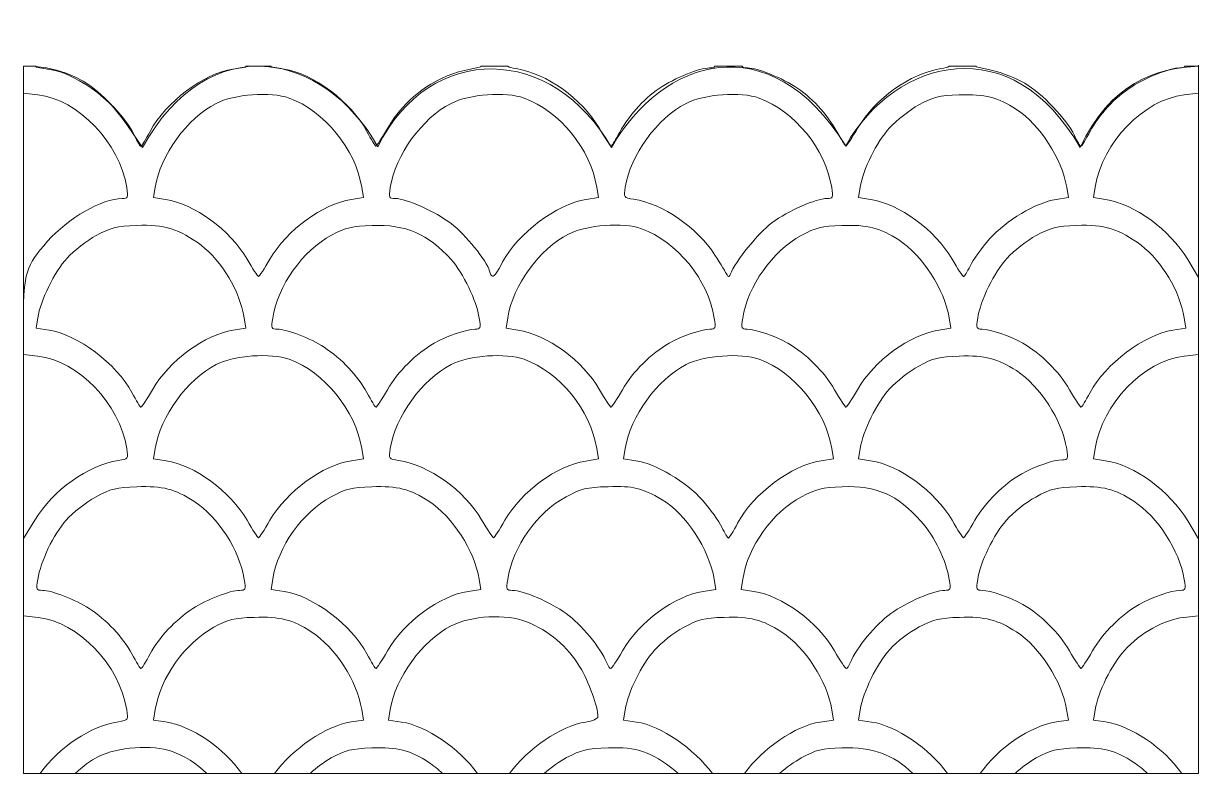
# Model space of a CAD drawing. Header units: centimetres. Extents: x -18.3 to 18.3, y -25.5 to 25.5.
# Drawn here: x -10.95 to -2.84, y 16.32 to 21.5 of the extents above; entities that cross this region are included whole.
import ezdxf

# ---------------------------------------------------------------- set-up
doc = ezdxf.new("R2010")
doc.units = ezdxf.units.CM
doc.header["$MEASUREMENT"] = 0
doc.layers.add('layer 1', color=7, linetype='Continuous')

msp = doc.modelspace()

# ---------------------------------------------------------------- linework, layer by layer
at = {"layer": 'layer 1', "color": 1, "lineweight": 9}
msp.add_open_spline([(-2.84245, 16.31694), (-2.84245, 16.31694), (-2.84245, 21.2017), (-2.84245, 21.2017), (-2.84245, 21.2017), (-3.13363, 21.19053), (-3.45463, 21.08378), (-3.65934, 20.63976), (-3.65934, 20.63976), (-4.124, 21.46067), (-4.93201, 21.26702), (-5.27752, 20.65245), (-5.27752, 20.65245), (-5.80456, 21.49723), (-6.54538, 21.25216), (-6.8957, 20.63976), (-6.8957, 20.63976), (-7.29448, 21.3512), (-8.14695, 21.37561), (-8.50758, 20.64605), (-8.50758, 20.64605), (-8.87945, 21.30715), (-9.67629, 21.46762), (-10.13204, 20.63976), (-10.13204, 20.63976), (-10.31245, 20.91303), (-10.50055, 21.20767), (-10.95382, 21.2017), (-10.95382, 21.2017), (-10.95382, 21.2017), (-10.95382, 16.31694), (-10.95382, 16.31694), (-10.95382, 16.31694), (-10.95382, 16.31694), (-2.84245, 16.31694), (-2.84245, 16.31694)], degree=3, knots=[0, 0, 0, 0, 0.1, 0.1, 0.1, 0.1, 0.2, 0.2, 0.2, 0.2, 0.3, 0.3, 0.3, 0.3, 0.4, 0.4, 0.4, 0.4, 0.5, 0.5, 0.5, 0.5, 0.6, 0.6, 0.6, 0.6, 0.7, 0.7, 0.7, 0.7, 0.8, 0.8, 0.8, 0.8, 1, 1, 1, 1], dxfattribs=at)
at = {"layer": 'layer 1', "color": 2, "lineweight": 9}
for points, knots in [([(-2.95637, 16.31694), (-3.08773, 16.49745), (-3.30363, 16.64554), (-3.48427, 16.67309), (-3.48427, 16.67309), (-3.48427, 16.67309), (-3.56638, 16.68556), (-3.56638, 16.68556), (-3.56638, 16.68556), (-3.56638, 16.68556), (-3.555, 16.75782), (-3.555, 16.75782), (-3.555, 16.75782), (-3.536, 16.87921), (-3.4438, 17.0659), (-3.35276, 17.16713), (-3.35276, 17.16713), (-3.24472, 17.28722), (-3.07906, 17.37987), (-2.94443, 17.39528), (-2.94443, 17.39528), (-2.94443, 17.39528), (-2.84222, 17.407), (-2.84222, 17.407), (-2.84222, 17.407), (-2.84222, 17.407), (-2.84222, 17.93815), (-2.84222, 17.93815), (-2.84222, 17.93815), (-2.84222, 17.93815), (-2.91698, 18.06245), (-2.91698, 18.06245), (-2.91698, 18.06245), (-3.04088, 18.26892), (-3.28431, 18.44694), (-3.48427, 18.47743), (-3.48427, 18.47743), (-3.48427, 18.47743), (-3.56638, 18.4899), (-3.56638, 18.4899), (-3.56638, 18.4899), (-3.56638, 18.4899), (-3.555, 18.56213), (-3.555, 18.56213), (-3.555, 18.56213), (-3.50692, 18.8696), (-3.21987, 19.16793), (-2.94151, 19.19992), (-2.94151, 19.19992), (-2.94151, 19.19992), (-2.84222, 19.21131), (-2.84222, 19.21131), (-2.84222, 19.21131), (-2.84222, 19.21131), (-2.84222, 19.74246), (-2.84222, 19.74246), (-2.84222, 19.74246), (-2.84222, 19.74246), (-2.91698, 19.86679), (-2.91698, 19.86679), (-2.91698, 19.86679), (-3.04088, 20.07325), (-3.28431, 20.25127), (-3.48427, 20.28174), (-3.48427, 20.28174), (-3.48427, 20.28174), (-3.56638, 20.29423), (-3.56638, 20.29423), (-3.56638, 20.29423), (-3.56638, 20.29423), (-3.555, 20.36647), (-3.555, 20.36647), (-3.555, 20.36647), (-3.50692, 20.67391), (-3.21987, 20.97227), (-2.94151, 21.00427), (-2.94151, 21.00427), (-2.94151, 21.00427), (-2.84222, 21.01565), (-2.84222, 21.01565), (-2.84222, 21.01565), (-2.84222, 21.17818), (-2.84256, 21.22928), (-2.84245, 21.2017), (-2.84245, 21.2017), (-2.84245, 21.2017), (-2.93696, 21.2017), (-2.93696, 21.2017), (-2.93696, 21.2017), (-2.94129, 21.19173), (-2.95214, 21.19042), (-2.97275, 21.19042), (-2.97275, 21.19042), (-3.03827, 21.19042), (-3.20318, 21.12566), (-3.30266, 21.06078), (-3.30266, 21.06078), (-3.42416, 20.9816), (-3.5269, 20.87126), (-3.59047, 20.7517), (-3.59047, 20.7517), (-3.62018, 20.69575), (-3.64873, 20.64972), (-3.65393, 20.64953), (-3.65393, 20.64953), (-3.65915, 20.64931), (-3.67942, 20.68261), (-3.69905, 20.72351), (-3.69905, 20.72351), (-3.75374, 20.83785), (-3.92101, 21.01412), (-4.04109, 21.084), (-4.04109, 21.084), (-4.10055, 21.11872), (-4.20048, 21.15876), (-4.26319, 21.17306), (-4.26319, 21.17306), (-4.26319, 21.17306), (-4.37709, 21.199), (-4.37709, 21.199), (-4.37709, 21.199), (-4.37709, 21.199), (-4.37675, 21.2017), (-4.37675, 21.2017), (-4.37675, 21.2017), (-4.37675, 21.2017), (-4.56433, 21.2017), (-4.56433, 21.2017), (-4.56433, 21.2017), (-4.57269, 21.19325), (-4.5896, 21.19031), (-4.62085, 21.18542), (-4.62085, 21.18542), (-4.83219, 21.15246), (-5.07367, 20.97985), (-5.19376, 20.77589), (-5.19376, 20.77589), (-5.23403, 20.70777), (-5.27091, 20.65147), (-5.27577, 20.65072), (-5.27577, 20.65072), (-5.28077, 20.65005), (-5.30226, 20.68324), (-5.32351, 20.72449), (-5.32351, 20.72449), (-5.38677, 20.8473), (-5.49948, 20.97552), (-5.60807, 21.04809), (-5.60807, 21.04809), (-5.71896, 21.12207), (-5.88612, 21.19042), (-5.95664, 21.19042), (-5.95664, 21.19042), (-5.97713, 21.19042), (-5.9881, 21.19173), (-5.99243, 21.2017), (-5.99243, 21.2017), (-5.99243, 21.2017), (-6.18154, 21.2017), (-6.18154, 21.2017), (-6.18154, 21.2017), (-6.18587, 21.19173), (-6.19673, 21.19042), (-6.21733, 21.19042), (-6.21733, 21.19042), (-6.28785, 21.19042), (-6.45512, 21.12207), (-6.5659, 21.04809), (-6.5659, 21.04809), (-6.6745, 20.97552), (-6.7872, 20.8473), (-6.85057, 20.72449), (-6.85057, 20.72449), (-6.87182, 20.68324), (-6.8932, 20.65005), (-6.89818, 20.65072), (-6.89818, 20.65072), (-6.90307, 20.65147), (-6.94006, 20.70777), (-6.98022, 20.77589), (-6.98022, 20.77589), (-7.10041, 20.97985), (-7.34189, 21.15246), (-7.5531, 21.18542), (-7.5531, 21.18542), (-7.58434, 21.19031), (-7.60139, 21.19325), (-7.60964, 21.2017), (-7.60964, 21.2017), (-7.60964, 21.2017), (-7.7973, 21.2017), (-7.7973, 21.2017), (-7.7973, 21.2017), (-7.7973, 21.2017), (-7.79689, 21.199), (-7.79689, 21.199), (-7.79689, 21.199), (-7.79689, 21.199), (-7.90969, 21.17318), (-7.90969, 21.17318), (-7.90969, 21.17318), (-8.12452, 21.12383), (-8.32597, 20.97194), (-8.44162, 20.77212), (-8.44162, 20.77212), (-8.48, 20.70571), (-8.5155, 20.65103), (-8.5205, 20.65061), (-8.5205, 20.65061), (-8.52546, 20.65028), (-8.55391, 20.69586), (-8.58362, 20.75203), (-8.58362, 20.75203), (-8.68982, 20.95263), (-8.95605, 21.15354), (-9.15459, 21.18273), (-9.15459, 21.18273), (-9.15459, 21.18273), (-9.24463, 21.19606), (-9.24463, 21.19606), (-9.24463, 21.19606), (-9.24463, 21.19606), (-9.24366, 21.2017), (-9.24366, 21.2017), (-9.24366, 21.2017), (-9.24366, 21.2017), (-9.41963, 21.2017), (-9.41963, 21.2017), (-9.41963, 21.2017), (-9.41963, 21.2017), (-9.41874, 21.19606), (-9.41874, 21.19606), (-9.41874, 21.19606), (-9.41874, 21.19606), (-9.50877, 21.18273), (-9.50877, 21.18273), (-9.50877, 21.18273), (-9.70721, 21.15354), (-9.97354, 20.95263), (-10.07974, 20.75203), (-10.07974, 20.75203), (-10.10946, 20.69586), (-10.13801, 20.64972), (-10.1432, 20.64953), (-10.1432, 20.64953), (-10.14843, 20.64931), (-10.1687, 20.68261), (-10.18833, 20.72351), (-10.18833, 20.72351), (-10.28651, 20.92864), (-10.56923, 21.14921), (-10.77405, 21.18045), (-10.77405, 21.18045), (-10.77405, 21.18045), (-10.86714, 21.19476), (-10.86714, 21.19476), (-10.86714, 21.19476), (-10.86714, 21.19476), (-10.86606, 21.2017), (-10.86606, 21.2017), (-10.86606, 21.2017), (-10.86606, 21.2017), (-10.95393, 21.2017), (-10.95393, 21.2017), (-10.95393, 21.2017), (-10.95393, 21.2017), (-10.95393, 21.01565), (-10.95393, 21.01565), (-10.95393, 21.01565), (-10.95393, 21.01565), (-10.85475, 21.00427), (-10.85475, 21.00427), (-10.85475, 21.00427), (-10.5752, 20.97216), (-10.28956, 20.67403), (-10.24074, 20.36356), (-10.24074, 20.36356), (-10.22976, 20.29346), (-10.23196, 20.28838), (-10.27328, 20.28838), (-10.27328, 20.28838), (-10.41051, 20.28838), (-10.64702, 20.15243), (-10.7873, 19.99307), (-10.7873, 19.99307), (-10.93863, 19.82111), (-10.95393, 19.77284), (-10.95393, 19.46996), (-10.95393, 19.46996), (-10.95393, 19.46996), (-10.95393, 19.21131), (-10.95393, 19.21131), (-10.95393, 19.21131), (-10.95393, 19.21131), (-10.85475, 19.19992), (-10.85475, 19.19992), (-10.85475, 19.19992), (-10.5764, 19.16805), (-10.28934, 18.8696), (-10.24118, 18.56205), (-10.24118, 18.56205), (-10.22999, 18.49065), (-10.23076, 18.48957), (-10.299, 18.47893), (-10.299, 18.47893), (-10.50924, 18.44619), (-10.74866, 18.27519), (-10.87647, 18.0667), (-10.87647, 18.0667), (-10.87647, 18.0667), (-10.95393, 17.9402), (-10.95393, 17.9402), (-10.95393, 17.9402), (-10.95393, 17.9402), (-10.95393, 17.407), (-10.95393, 17.407), (-10.95393, 17.407), (-10.95393, 17.407), (-10.85184, 17.39528), (-10.85184, 17.39528), (-10.85184, 17.39528), (-10.5752, 17.36359), (-10.29217, 17.06776), (-10.24171, 16.75771), (-10.24171, 16.75771), (-10.22999, 16.68623), (-10.23065, 16.68534), (-10.299, 16.6747), (-10.299, 16.6747), (-10.49047, 16.64476), (-10.70614, 16.50004), (-10.83957, 16.31694), (-10.83957, 16.31694), (-10.83957, 16.31694), (-10.59636, 16.31694), (-10.59636, 16.31694), (-10.59636, 16.31694), (-10.5459, 16.36509), (-10.49144, 16.40589), (-10.43578, 16.43441), (-10.43578, 16.43441), (-10.3105, 16.49854), (-10.05772, 16.51721), (-9.93166, 16.4714), (-9.93166, 16.4714), (-9.84412, 16.43975), (-9.7608, 16.3854), (-9.68745, 16.31694), (-9.68745, 16.31694), (-9.68745, 16.31694), (-9.44662, 16.31694), (-9.44662, 16.31694), (-9.44662, 16.31694), (-9.57267, 16.4944), (-9.79227, 16.64554), (-9.97365, 16.6732), (-9.97365, 16.6732), (-9.97365, 16.6732), (-10.05567, 16.68578), (-10.05567, 16.68578), (-10.05567, 16.68578), (-10.05567, 16.68578), (-10.04438, 16.75793), (-10.04438, 16.75793), (-10.04438, 16.75793), (-10.00998, 16.97739), (-9.83935, 17.21767), (-9.64016, 17.32671), (-9.64016, 17.32671), (-9.54024, 17.3814), (-9.50238, 17.39073), (-9.3605, 17.39551), (-9.3605, 17.39551), (-9.18267, 17.40156), (-9.09577, 17.37953), (-8.96721, 17.29569), (-8.96721, 17.29569), (-8.79852, 17.18557), (-8.65141, 16.95809), (-8.61919, 16.75793), (-8.61919, 16.75793), (-8.61919, 16.75793), (-8.60759, 16.68578), (-8.60759, 16.68578), (-8.60759, 16.68578), (-8.60759, 16.68578), (-8.69288, 16.67276), (-8.69288, 16.67276), (-8.69288, 16.67276), (-8.86743, 16.64607), (-9.0961, 16.48801), (-9.22096, 16.31694), (-9.22096, 16.31694), (-9.22096, 16.31694), (-8.97504, 16.31694), (-8.97504, 16.31694), (-8.97504, 16.31694), (-8.92936, 16.35968), (-8.88012, 16.39656), (-8.82891, 16.42455), (-8.82891, 16.42455), (-8.72909, 16.47921), (-8.69112, 16.48854), (-8.54935, 16.49343), (-8.54935, 16.49343), (-8.37141, 16.4994), (-8.28462, 16.47738), (-8.15606, 16.39351), (-8.15606, 16.39351), (-8.12385, 16.37248), (-8.09219, 16.34643), (-8.0617, 16.31694), (-8.0617, 16.31694), (-8.0617, 16.31694), (-7.81977, 16.31694), (-7.81977, 16.31694), (-7.81977, 16.31694), (-7.94452, 16.48835), (-8.17234, 16.64693), (-8.34344, 16.67223), (-8.34344, 16.67223), (-8.34344, 16.67223), (-8.43348, 16.68556), (-8.43348, 16.68556), (-8.43348, 16.68556), (-8.43348, 16.68556), (-8.4221, 16.75793), (-8.4221, 16.75793), (-8.4221, 16.75793), (-8.38747, 16.97881), (-8.2022, 17.23428), (-8.00224, 17.3366), (-8.00224, 17.3366), (-7.86273, 17.40809), (-7.62081, 17.42108), (-7.47892, 17.36479), (-7.47892, 17.36479), (-7.33159, 17.30652), (-7.19576, 17.19155), (-7.11472, 17.05638), (-7.11472, 17.05638), (-7.05126, 16.9507), (-6.98824, 16.77768), (-6.98824, 16.709), (-6.98824, 16.709), (-6.98824, 16.69597), (-7.02598, 16.67959), (-7.07209, 16.67254), (-7.07209, 16.67254), (-7.24524, 16.64618), (-7.47403, 16.48768), (-7.59868, 16.31694), (-7.59868, 16.31694), (-7.59868, 16.31694), (-7.35861, 16.31694), (-7.35861, 16.31694), (-7.35861, 16.31694), (-7.31099, 16.3586), (-7.251, 16.40187), (-7.20456, 16.42639), (-7.20456, 16.42639), (-7.10399, 16.47943), (-7.0632, 16.4891), (-6.9162, 16.49451), (-6.9162, 16.49451), (-6.72287, 16.50157), (-6.61798, 16.46588), (-6.4584, 16.33841), (-6.4584, 16.33841), (-6.45027, 16.3319), (-6.44201, 16.32474), (-6.43387, 16.31694), (-6.43387, 16.31694), (-6.43387, 16.31694), (-6.19714, 16.31694), (-6.19714, 16.31694), (-6.19714, 16.31694), (-6.32537, 16.48768), (-6.55266, 16.64737), (-6.72104, 16.67223), (-6.72104, 16.67223), (-6.72104, 16.67223), (-6.81108, 16.68545), (-6.81108, 16.68545), (-6.81108, 16.68545), (-6.81108, 16.68545), (-6.7998, 16.75782), (-6.7998, 16.75782), (-6.7998, 16.75782), (-6.78092, 16.87835), (-6.68697, 17.06993), (-6.59835, 17.16844), (-6.59835, 17.16844), (-6.55232, 17.21954), (-6.46196, 17.29035), (-6.39741, 17.32574), (-6.39741, 17.32574), (-6.29543, 17.38151), (-6.25825, 17.39073), (-6.11591, 17.39562), (-6.11591, 17.39562), (-5.937, 17.40167), (-5.85141, 17.37964), (-5.7196, 17.29382), (-5.7196, 17.29382), (-5.55513, 17.18655), (-5.40489, 16.95342), (-5.37428, 16.75782), (-5.37428, 16.75782), (-5.37428, 16.75782), (-5.3629, 16.68545), (-5.3629, 16.68545), (-5.3629, 16.68545), (-5.3629, 16.68545), (-5.45293, 16.67223), (-5.45293, 16.67223), (-5.45293, 16.67223), (-5.62643, 16.64662), (-5.85174, 16.48996), (-5.9766, 16.31694), (-5.9766, 16.31694), (-5.9766, 16.31694), (-5.73435, 16.31694), (-5.73435, 16.31694), (-5.73435, 16.31694), (-5.6878, 16.3574), (-5.6302, 16.39936), (-5.58477, 16.42422), (-5.58477, 16.42422), (-5.48081, 16.48118), (-5.44579, 16.48985), (-5.30335, 16.49387), (-5.30335, 16.49387), (-5.09297, 16.49985), (-4.95164, 16.44983), (-4.81353, 16.31694), (-4.81353, 16.31694), (-4.81353, 16.31694), (-4.57519, 16.31694), (-4.57519, 16.31694), (-4.57519, 16.31694), (-4.69994, 16.48835), (-4.92764, 16.64693), (-5.09875, 16.67223), (-5.09875, 16.67223), (-5.09875, 16.67223), (-5.18879, 16.68545), (-5.18879, 16.68545), (-5.18879, 16.68545), (-5.18879, 16.68545), (-5.17741, 16.75782), (-5.17741, 16.75782), (-5.17741, 16.75782), (-5.15841, 16.8791), (-5.06262, 17.07426), (-4.97311, 17.17374), (-4.97311, 17.17374), (-4.92604, 17.22614), (-4.83641, 17.29513), (-4.77123, 17.32899), (-4.77123, 17.32899), (-4.67228, 17.38053), (-4.62845, 17.39095), (-4.49165, 17.39562), (-4.49165, 17.39562), (-4.31569, 17.40167), (-4.22856, 17.37934), (-4.0997, 17.29535), (-4.0997, 17.29535), (-3.93695, 17.18926), (-3.78412, 16.95276), (-3.75243, 16.75802), (-3.75243, 16.75802), (-3.75243, 16.75802), (-3.74071, 16.68578), (-3.74071, 16.68578), (-3.74071, 16.68578), (-3.74071, 16.68578), (-3.82273, 16.6732), (-3.82273, 16.6732), (-3.82273, 16.6732), (-4.0041, 16.64565), (-4.2237, 16.4944), (-4.34976, 16.31694), (-4.34976, 16.31694), (-4.34976, 16.31694), (-4.10806, 16.31694), (-4.10806, 16.31694), (-4.10806, 16.31694), (-4.06248, 16.35968), (-4.01324, 16.39656), (-3.96203, 16.42455), (-3.96203, 16.42455), (-3.86211, 16.47921), (-3.82414, 16.48854), (-3.68234, 16.49343), (-3.68234, 16.49343), (-3.50454, 16.49951), (-3.41774, 16.47738), (-3.28919, 16.39351), (-3.28919, 16.39351), (-3.25686, 16.37248), (-3.22509, 16.34643), (-3.19471, 16.31694), (-3.19471, 16.31694), (-3.19471, 16.31694), (-2.95637, 16.31694), (-2.95637, 16.31694)], [0, 0, 0, 0, 0.0065359, 0.0065359, 0.0065359, 0.0065359, 0.0130719, 0.0130719, 0.0130719, 0.0130719, 0.0196078, 0.0196078, 0.0196078, 0.0196078, 0.0261438, 0.0261438, 0.0261438, 0.0261438, 0.0326797, 0.0326797, 0.0326797, 0.0326797, 0.0392157, 0.0392157, 0.0392157, 0.0392157, 0.0457516, 0.0457516, 0.0457516, 0.0457516, 0.0522876, 0.0522876, 0.0522876, 0.0522876, 0.0588235, 0.0588235, 0.0588235, 0.0588235, 0.0653595, 0.0653595, 0.0653595, 0.0653595, 0.0718954, 0.0718954, 0.0718954, 0.0718954, 0.0784314, 0.0784314, 0.0784314, 0.0784314, 0.0849673, 0.0849673, 0.0849673, 0.0849673, 0.0915033, 0.0915033, 0.0915033, 0.0915033, 0.0980392, 0.0980392, 0.0980392, 0.0980392, 0.1045752, 0.1045752, 0.1045752, 0.1045752, 0.1111111, 0.1111111, 0.1111111, 0.1111111, 0.1176471, 0.1176471, 0.1176471, 0.1176471, 0.124183, 0.124183, 0.124183, 0.124183, 0.130719, 0.130719, 0.130719, 0.130719, 0.1372549, 0.1372549, 0.1372549, 0.1372549, 0.1437908, 0.1437908, 0.1437908, 0.1437908, 0.1503268, 0.1503268, 0.1503268, 0.1503268, 0.1568627, 0.1568627, 0.1568627, 0.1568627, 0.1633987, 0.1633987, 0.1633987, 0.1633987, 0.1699346, 0.1699346, 0.1699346, 0.1699346, 0.1764706, 0.1764706, 0.1764706, 0.1764706, 0.1830065, 0.1830065, 0.1830065, 0.1830065, 0.1895425, 0.1895425, 0.1895425, 0.1895425, 0.1960784, 0.1960784, 0.1960784, 0.1960784, 0.2026144, 0.2026144, 0.2026144, 0.2026144, 0.2091503, 0.2091503, 0.2091503, 0.2091503, 0.2156863, 0.2156863, 0.2156863, 0.2156863, 0.2222222, 0.2222222, 0.2222222, 0.2222222, 0.2287582, 0.2287582, 0.2287582, 0.2287582, 0.2352941, 0.2352941, 0.2352941, 0.2352941, 0.2418301, 0.2418301, 0.2418301, 0.2418301, 0.248366, 0.248366, 0.248366, 0.248366, 0.254902, 0.254902, 0.254902, 0.254902, 0.2614379, 0.2614379, 0.2614379, 0.2614379, 0.2679739, 0.2679739, 0.2679739, 0.2679739, 0.2745098, 0.2745098, 0.2745098, 0.2745098, 0.2810458, 0.2810458, 0.2810458, 0.2810458, 0.2875817, 0.2875817, 0.2875817, 0.2875817, 0.2941176, 0.2941176, 0.2941176, 0.2941176, 0.3006536, 0.3006536, 0.3006536, 0.3006536, 0.3071895, 0.3071895, 0.3071895, 0.3071895, 0.3137255, 0.3137255, 0.3137255, 0.3137255, 0.3202614, 0.3202614, 0.3202614, 0.3202614, 0.3267974, 0.3267974, 0.3267974, 0.3267974, 0.3333333, 0.3333333, 0.3333333, 0.3333333, 0.3398693, 0.3398693, 0.3398693, 0.3398693, 0.3464052, 0.3464052, 0.3464052, 0.3464052, 0.3529412, 0.3529412, 0.3529412, 0.3529412, 0.3594771, 0.3594771, 0.3594771, 0.3594771, 0.3660131, 0.3660131, 0.3660131, 0.3660131, 0.372549, 0.372549, 0.372549, 0.372549, 0.379085, 0.379085, 0.379085, 0.379085, 0.3856209, 0.3856209, 0.3856209, 0.3856209, 0.3921569, 0.3921569, 0.3921569, 0.3921569, 0.3986928, 0.3986928, 0.3986928, 0.3986928, 0.4052288, 0.4052288, 0.4052288, 0.4052288, 0.4117647, 0.4117647, 0.4117647, 0.4117647, 0.4183007, 0.4183007, 0.4183007, 0.4183007, 0.4248366, 0.4248366, 0.4248366, 0.4248366, 0.4313725, 0.4313725, 0.4313725, 0.4313725, 0.4379085, 0.4379085, 0.4379085, 0.4379085, 0.4444444, 0.4444444, 0.4444444, 0.4444444, 0.4509804, 0.4509804, 0.4509804, 0.4509804, 0.4575163, 0.4575163, 0.4575163, 0.4575163, 0.4640523, 0.4640523, 0.4640523, 0.4640523, 0.4705882, 0.4705882, 0.4705882, 0.4705882, 0.4771242, 0.4771242, 0.4771242, 0.4771242, 0.4836601, 0.4836601, 0.4836601, 0.4836601, 0.4901961, 0.4901961, 0.4901961, 0.4901961, 0.496732, 0.496732, 0.496732, 0.496732, 0.503268, 0.503268, 0.503268, 0.503268, 0.5098039, 0.5098039, 0.5098039, 0.5098039, 0.5163399, 0.5163399, 0.5163399, 0.5163399, 0.5228758, 0.5228758, 0.5228758, 0.5228758, 0.5294118, 0.5294118, 0.5294118, 0.5294118, 0.5359477, 0.5359477, 0.5359477, 0.5359477, 0.5424837, 0.5424837, 0.5424837, 0.5424837, 0.5490196, 0.5490196, 0.5490196, 0.5490196, 0.5555556, 0.5555556, 0.5555556, 0.5555556, 0.5620915, 0.5620915, 0.5620915, 0.5620915, 0.5686275, 0.5686275, 0.5686275, 0.5686275, 0.5751634, 0.5751634, 0.5751634, 0.5751634, 0.5816993, 0.5816993, 0.5816993, 0.5816993, 0.5882353, 0.5882353, 0.5882353, 0.5882353, 0.5947712, 0.5947712, 0.5947712, 0.5947712, 0.6013072, 0.6013072, 0.6013072, 0.6013072, 0.6078431, 0.6078431, 0.6078431, 0.6078431, 0.6143791, 0.6143791, 0.6143791, 0.6143791, 0.620915, 0.620915, 0.620915, 0.620915, 0.627451, 0.627451, 0.627451, 0.627451, 0.6339869, 0.6339869, 0.6339869, 0.6339869, 0.6405229, 0.6405229, 0.6405229, 0.6405229, 0.6470588, 0.6470588, 0.6470588, 0.6470588, 0.6535948, 0.6535948, 0.6535948, 0.6535948, 0.6601307, 0.6601307, 0.6601307, 0.6601307, 0.6666667, 0.6666667, 0.6666667, 0.6666667, 0.6732026, 0.6732026, 0.6732026, 0.6732026, 0.6797386, 0.6797386, 0.6797386, 0.6797386, 0.6862745, 0.6862745, 0.6862745, 0.6862745, 0.6928105, 0.6928105, 0.6928105, 0.6928105, 0.6993464, 0.6993464, 0.6993464, 0.6993464, 0.7058824, 0.7058824, 0.7058824, 0.7058824, 0.7124183, 0.7124183, 0.7124183, 0.7124183, 0.7189542, 0.7189542, 0.7189542, 0.7189542, 0.7254902, 0.7254902, 0.7254902, 0.7254902, 0.7320261, 0.7320261, 0.7320261, 0.7320261, 0.7385621, 0.7385621, 0.7385621, 0.7385621, 0.745098, 0.745098, 0.745098, 0.745098, 0.751634, 0.751634, 0.751634, 0.751634, 0.7581699, 0.7581699, 0.7581699, 0.7581699, 0.7647059, 0.7647059, 0.7647059, 0.7647059, 0.7712418, 0.7712418, 0.7712418, 0.7712418, 0.7777778, 0.7777778, 0.7777778, 0.7777778, 0.7843137, 0.7843137, 0.7843137, 0.7843137, 0.7908497, 0.7908497, 0.7908497, 0.7908497, 0.7973856, 0.7973856, 0.7973856, 0.7973856, 0.8039216, 0.8039216, 0.8039216, 0.8039216, 0.8104575, 0.8104575, 0.8104575, 0.8104575, 0.8169935, 0.8169935, 0.8169935, 0.8169935, 0.8235294, 0.8235294, 0.8235294, 0.8235294, 0.8300654, 0.8300654, 0.8300654, 0.8300654, 0.8366013, 0.8366013, 0.8366013, 0.8366013, 0.8431373, 0.8431373, 0.8431373, 0.8431373, 0.8496732, 0.8496732, 0.8496732, 0.8496732, 0.8562092, 0.8562092, 0.8562092, 0.8562092, 0.8627451, 0.8627451, 0.8627451, 0.8627451, 0.869281, 0.869281, 0.869281, 0.869281, 0.875817, 0.875817, 0.875817, 0.875817, 0.8823529, 0.8823529, 0.8823529, 0.8823529, 0.8888889, 0.8888889, 0.8888889, 0.8888889, 0.8954248, 0.8954248, 0.8954248, 0.8954248, 0.9019608, 0.9019608, 0.9019608, 0.9019608, 0.9084967, 0.9084967, 0.9084967, 0.9084967, 0.9150327, 0.9150327, 0.9150327, 0.9150327, 0.9215686, 0.9215686, 0.9215686, 0.9215686, 0.9281046, 0.9281046, 0.9281046, 0.9281046, 0.9346405, 0.9346405, 0.9346405, 0.9346405, 0.9411765, 0.9411765, 0.9411765, 0.9411765, 0.9477124, 0.9477124, 0.9477124, 0.9477124, 0.9542484, 0.9542484, 0.9542484, 0.9542484, 0.9607843, 0.9607843, 0.9607843, 0.9607843, 0.9673203, 0.9673203, 0.9673203, 0.9673203, 0.9738562, 0.9738562, 0.9738562, 0.9738562, 0.9803922, 0.9803922, 0.9803922, 0.9803922, 0.9869281, 0.9869281, 0.9869281, 0.9869281, 1, 1, 1, 1]), ([(-9.33164, 19.7494), (-9.3365, 19.7494), (-9.37199, 19.80367), (-9.41049, 19.87004), (-9.41049, 19.87004), (-9.52657, 20.07075), (-9.77361, 20.25138), (-9.97354, 20.28185), (-9.97354, 20.28185), (-9.97354, 20.28185), (-10.05567, 20.29435), (-10.05567, 20.29435), (-10.05567, 20.29435), (-10.05567, 20.29435), (-10.04427, 20.36658), (-10.04427, 20.36658), (-10.04427, 20.36658), (-10.00978, 20.58735), (-9.82437, 20.84285), (-9.62453, 20.94514), (-9.62453, 20.94514), (-9.49925, 21.00938), (-9.24657, 21.02792), (-9.12051, 20.98224), (-9.12051, 20.98224), (-8.87695, 20.89393), (-8.66227, 20.6302), (-8.61931, 20.36658), (-8.61931, 20.36658), (-8.61931, 20.36658), (-8.60759, 20.29435), (-8.60759, 20.29435), (-8.60759, 20.29435), (-8.60759, 20.29435), (-8.6896, 20.28185), (-8.6896, 20.28185), (-8.6896, 20.28185), (-8.88964, 20.25138), (-9.13656, 20.07075), (-9.25277, 19.87004), (-9.25277, 19.87004), (-9.29118, 19.80367), (-9.32664, 19.7494), (-9.33164, 19.7494)], [0, 0, 0, 0, 0.0833333, 0.0833333, 0.0833333, 0.0833333, 0.1666667, 0.1666667, 0.1666667, 0.1666667, 0.25, 0.25, 0.25, 0.25, 0.3333333, 0.3333333, 0.3333333, 0.3333333, 0.4166667, 0.4166667, 0.4166667, 0.4166667, 0.5, 0.5, 0.5, 0.5, 0.5833333, 0.5833333, 0.5833333, 0.5833333, 0.6666667, 0.6666667, 0.6666667, 0.6666667, 0.75, 0.75, 0.75, 0.75, 0.8333333, 0.8333333, 0.8333333, 0.8333333, 1, 1, 1, 1]), ([(-7.71607, 19.75137), (-7.72409, 19.75234), (-7.72996, 19.76481), (-7.73623, 19.78695), (-7.73623, 19.78695), (-7.75683, 19.85941), (-7.90233, 20.03906), (-8.00257, 20.11577), (-8.00257, 20.11577), (-8.10854, 20.19703), (-8.31284, 20.28849), (-8.38813, 20.28849), (-8.38813, 20.28849), (-8.43162, 20.28849), (-8.43359, 20.29293), (-8.42251, 20.36367), (-8.42251, 20.36367), (-8.38738, 20.58746), (-8.20316, 20.8423), (-8.00224, 20.94514), (-8.00224, 20.94514), (-7.87695, 21.00938), (-7.62417, 21.02792), (-7.49811, 20.98224), (-7.49811, 20.98224), (-7.2538, 20.89373), (-7.03748, 20.62814), (-6.99657, 20.36658), (-6.99657, 20.36658), (-6.99657, 20.36658), (-6.98518, 20.29435), (-6.98518, 20.29435), (-6.98518, 20.29435), (-6.98518, 20.29435), (-7.07047, 20.28143), (-7.07047, 20.28143), (-7.07047, 20.28143), (-7.27052, 20.25094), (-7.5416, 20.04775), (-7.64619, 19.85019), (-7.64619, 19.85019), (-7.68341, 19.77978), (-7.70271, 19.74962), (-7.71607, 19.75137)], [0, 0, 0, 0, 0.0833333, 0.0833333, 0.0833333, 0.0833333, 0.1666667, 0.1666667, 0.1666667, 0.1666667, 0.25, 0.25, 0.25, 0.25, 0.3333333, 0.3333333, 0.3333333, 0.3333333, 0.4166667, 0.4166667, 0.4166667, 0.4166667, 0.5, 0.5, 0.5, 0.5, 0.5833333, 0.5833333, 0.5833333, 0.5833333, 0.6666667, 0.6666667, 0.6666667, 0.6666667, 0.75, 0.75, 0.75, 0.75, 0.8333333, 0.8333333, 0.8333333, 0.8333333, 1, 1, 1, 1]), ([(-6.08672, 19.74876), (-6.09008, 19.74821), (-6.09334, 19.75201), (-6.09703, 19.76037), (-6.09703, 19.76037), (-6.10244, 19.77328), (-6.13988, 19.83491), (-6.18023, 19.89749), (-6.18023, 19.89749), (-6.30326, 20.08864), (-6.54116, 20.25202), (-6.74196, 20.28338), (-6.74196, 20.28338), (-6.81019, 20.29401), (-6.81086, 20.29499), (-6.79969, 20.36647), (-6.79969, 20.36647), (-6.76506, 20.58724), (-6.57979, 20.84274), (-6.37994, 20.94514), (-6.37994, 20.94514), (-6.25466, 21.00927), (-6.00188, 21.02781), (-5.87582, 20.98213), (-5.87582, 20.98213), (-5.63106, 20.89351), (-5.41758, 20.6302), (-5.37417, 20.36356), (-5.37417, 20.36356), (-5.36267, 20.29368), (-5.36495, 20.28838), (-5.40542, 20.28838), (-5.40542, 20.28838), (-5.48387, 20.28838), (-5.67361, 20.20495), (-5.78675, 20.12055), (-5.78675, 20.12055), (-5.88243, 20.04915), (-6.03693, 19.85866), (-6.07587, 19.76406), (-6.07587, 19.76406), (-6.07989, 19.7544), (-6.08336, 19.74932), (-6.08672, 19.74876)], [0, 0, 0, 0, 0.0833333, 0.0833333, 0.0833333, 0.0833333, 0.1666667, 0.1666667, 0.1666667, 0.1666667, 0.25, 0.25, 0.25, 0.25, 0.3333333, 0.3333333, 0.3333333, 0.3333333, 0.4166667, 0.4166667, 0.4166667, 0.4166667, 0.5, 0.5, 0.5, 0.5, 0.5833333, 0.5833333, 0.5833333, 0.5833333, 0.6666667, 0.6666667, 0.6666667, 0.6666667, 0.75, 0.75, 0.75, 0.75, 0.8333333, 0.8333333, 0.8333333, 0.8333333, 1, 1, 1, 1]), ([(-4.46421, 19.74832), (-4.4694, 19.74887), (-4.50509, 19.80367), (-4.5435, 19.87004), (-4.5435, 19.87004), (-4.6597, 20.07075), (-4.90662, 20.25138), (-5.10655, 20.28185), (-5.10655, 20.28185), (-5.10655, 20.28185), (-5.18868, 20.29435), (-5.18868, 20.29435), (-5.18868, 20.29435), (-5.18868, 20.29435), (-5.17741, 20.36658), (-5.17741, 20.36658), (-5.17741, 20.36658), (-5.15829, 20.48853), (-5.06478, 20.67761), (-4.9743, 20.77708), (-4.9743, 20.77708), (-4.92701, 20.82916), (-4.8363, 20.90034), (-4.77284, 20.93517), (-4.77284, 20.93517), (-4.67303, 20.99004), (-4.63551, 20.99938), (-4.49351, 21.00416), (-4.49351, 21.00416), (-4.31546, 21.01023), (-4.22889, 20.98822), (-4.0997, 20.90392), (-4.0997, 20.90392), (-3.93687, 20.7978), (-3.78401, 20.56143), (-3.75232, 20.36658), (-3.75232, 20.36658), (-3.75232, 20.36658), (-3.7406, 20.29435), (-3.7406, 20.29435), (-3.7406, 20.29435), (-3.7406, 20.29435), (-3.82586, 20.28143), (-3.82586, 20.28143), (-3.82586, 20.28143), (-3.96464, 20.26027), (-4.17182, 20.13702), (-4.28433, 20.0089), (-4.28433, 20.0089), (-4.3389, 19.94686), (-4.39955, 19.86257), (-4.41919, 19.82156), (-4.41919, 19.82156), (-4.43883, 19.78064), (-4.45899, 19.74768), (-4.46421, 19.74832)], [0, 0, 0, 0, 0.0666667, 0.0666667, 0.0666667, 0.0666667, 0.1333333, 0.1333333, 0.1333333, 0.1333333, 0.2, 0.2, 0.2, 0.2, 0.2666667, 0.2666667, 0.2666667, 0.2666667, 0.3333333, 0.3333333, 0.3333333, 0.3333333, 0.4, 0.4, 0.4, 0.4, 0.4666667, 0.4666667, 0.4666667, 0.4666667, 0.5333333, 0.5333333, 0.5333333, 0.5333333, 0.6, 0.6, 0.6, 0.6, 0.6666667, 0.6666667, 0.6666667, 0.6666667, 0.7333333, 0.7333333, 0.7333333, 0.7333333, 0.8, 0.8, 0.8, 0.8, 0.8666667, 0.8666667, 0.8666667, 0.8666667, 1, 1, 1, 1]), ([(-6.89809, 18.84724), (-6.90307, 18.84724), (-6.93855, 18.90159), (-6.97693, 18.968), (-6.97693, 18.968), (-7.09314, 19.16868), (-7.34017, 19.3492), (-7.54011, 19.3797), (-7.54011, 19.3797), (-7.54011, 19.3797), (-7.62222, 19.39228), (-7.62222, 19.39228), (-7.62222, 19.39228), (-7.62222, 19.39228), (-7.61084, 19.46454), (-7.61084, 19.46454), (-7.61084, 19.46454), (-7.57632, 19.68519), (-7.39094, 19.94067), (-7.19109, 20.04298), (-7.19109, 20.04298), (-7.0657, 20.10719), (-6.81302, 20.12574), (-6.68697, 20.08009), (-6.68697, 20.08009), (-6.44168, 19.99113), (-6.22644, 19.7261), (-6.1849, 19.46148), (-6.1849, 19.46148), (-6.17393, 19.39217), (-6.17643, 19.38641), (-6.21559, 19.38608), (-6.21559, 19.38608), (-6.27277, 19.38577), (-6.40838, 19.33901), (-6.49592, 19.28932), (-6.49592, 19.28932), (-6.62003, 19.21881), (-6.74718, 19.09264), (-6.81933, 18.968), (-6.81933, 18.968), (-6.85771, 18.90159), (-6.8932, 18.84724), (-6.89809, 18.84724)], [0, 0, 0, 0, 0.0833333, 0.0833333, 0.0833333, 0.0833333, 0.1666667, 0.1666667, 0.1666667, 0.1666667, 0.25, 0.25, 0.25, 0.25, 0.3333333, 0.3333333, 0.3333333, 0.3333333, 0.4166667, 0.4166667, 0.4166667, 0.4166667, 0.5, 0.5, 0.5, 0.5, 0.5833333, 0.5833333, 0.5833333, 0.5833333, 0.6666667, 0.6666667, 0.6666667, 0.6666667, 0.75, 0.75, 0.75, 0.75, 0.8333333, 0.8333333, 0.8333333, 0.8333333, 1, 1, 1, 1]), ([(-10.14278, 18.8465), (-10.14776, 18.84616), (-10.17608, 18.89185), (-10.2058, 18.94803), (-10.2058, 18.94803), (-10.3105, 19.1458), (-10.58084, 19.34976), (-10.77689, 19.37861), (-10.77689, 19.37861), (-10.77689, 19.37861), (-10.86692, 19.39194), (-10.86692, 19.39194), (-10.86692, 19.39194), (-10.86692, 19.39194), (-10.85553, 19.46432), (-10.85553, 19.46432), (-10.85553, 19.46432), (-10.83654, 19.58593), (-10.74117, 19.77937), (-10.65244, 19.87676), (-10.65244, 19.87676), (-10.606, 19.92753), (-10.51574, 19.99774), (-10.45183, 20.03279), (-10.45183, 20.03279), (-10.35183, 20.08756), (-10.31289, 20.09734), (-10.17164, 20.10274), (-10.17164, 20.10274), (-9.98232, 20.11003), (-9.87428, 20.07662), (-9.72848, 19.96583), (-9.72848, 19.96583), (-9.58418, 19.85638), (-9.46128, 19.64928), (-9.43068, 19.46432), (-9.43068, 19.46432), (-9.43068, 19.46432), (-9.41874, 19.39194), (-9.41874, 19.39194), (-9.41874, 19.39194), (-9.41874, 19.39194), (-9.50585, 19.37903), (-9.50585, 19.37903), (-9.50585, 19.37903), (-9.70157, 19.35018), (-9.94749, 19.1689), (-10.06391, 18.96789), (-10.06391, 18.96789), (-10.10232, 18.90148), (-10.13778, 18.84691), (-10.14278, 18.8465)], [0, 0, 0, 0, 0.0714286, 0.0714286, 0.0714286, 0.0714286, 0.1428571, 0.1428571, 0.1428571, 0.1428571, 0.2142857, 0.2142857, 0.2142857, 0.2142857, 0.2857143, 0.2857143, 0.2857143, 0.2857143, 0.3571429, 0.3571429, 0.3571429, 0.3571429, 0.4285714, 0.4285714, 0.4285714, 0.4285714, 0.5, 0.5, 0.5, 0.5, 0.5714286, 0.5714286, 0.5714286, 0.5714286, 0.6428571, 0.6428571, 0.6428571, 0.6428571, 0.7142857, 0.7142857, 0.7142857, 0.7142857, 0.7857143, 0.7857143, 0.7857143, 0.7857143, 0.8571429, 0.8571429, 0.8571429, 0.8571429, 1, 1, 1, 1]), ([(-8.52038, 18.8465), (-8.52535, 18.84616), (-8.5538, 18.89174), (-8.58351, 18.94792), (-8.58351, 18.94792), (-8.64338, 19.06095), (-8.75794, 19.18257), (-8.87914, 19.26178), (-8.87914, 19.26178), (-8.97168, 19.32209), (-9.13765, 19.3863), (-9.20122, 19.3863), (-9.20122, 19.3863), (-9.24246, 19.3863), (-9.24463, 19.39141), (-9.23366, 19.46148), (-9.23366, 19.46148), (-9.19831, 19.68638), (-9.02558, 19.92992), (-8.82696, 20.03473), (-8.82696, 20.03473), (-8.72748, 20.08722), (-8.68516, 20.09734), (-8.54749, 20.10211), (-8.54749, 20.10211), (-8.31381, 20.11003), (-8.16073, 20.04406), (-8.00115, 19.86657), (-8.00115, 19.86657), (-7.91914, 19.77545), (-7.82596, 19.5806), (-7.8073, 19.46148), (-7.8073, 19.46148), (-7.79633, 19.39217), (-7.79872, 19.3863), (-7.83799, 19.38608), (-7.83799, 19.38608), (-7.89506, 19.38577), (-8.03067, 19.33889), (-8.11821, 19.28921), (-8.11821, 19.28921), (-8.24244, 19.21881), (-8.36947, 19.09253), (-8.44162, 18.96789), (-8.44162, 18.96789), (-8.48003, 18.90148), (-8.5155, 18.84691), (-8.52038, 18.8465)], [0, 0, 0, 0, 0.0769231, 0.0769231, 0.0769231, 0.0769231, 0.1538462, 0.1538462, 0.1538462, 0.1538462, 0.2307692, 0.2307692, 0.2307692, 0.2307692, 0.3076923, 0.3076923, 0.3076923, 0.3076923, 0.3846154, 0.3846154, 0.3846154, 0.3846154, 0.4615385, 0.4615385, 0.4615385, 0.4615385, 0.5384615, 0.5384615, 0.5384615, 0.5384615, 0.6153846, 0.6153846, 0.6153846, 0.6153846, 0.6923077, 0.6923077, 0.6923077, 0.6923077, 0.7692308, 0.7692308, 0.7692308, 0.7692308, 0.8461538, 0.8461538, 0.8461538, 0.8461538, 1, 1, 1, 1]), ([(-5.2758, 18.84724), (-5.28077, 18.84724), (-5.31626, 18.90159), (-5.35465, 18.968), (-5.35465, 18.968), (-5.4268, 19.09264), (-5.55383, 19.21881), (-5.67794, 19.28932), (-5.67794, 19.28932), (-5.76548, 19.33901), (-5.9012, 19.38577), (-5.95828, 19.38608), (-5.95828, 19.38608), (-5.99754, 19.38641), (-5.99994, 19.39217), (-5.98907, 19.46148), (-5.98907, 19.46148), (-5.95402, 19.68411), (-5.78447, 19.92354), (-5.58421, 20.03321), (-5.58421, 20.03321), (-5.4844, 20.08789), (-5.44654, 20.09722), (-5.30466, 20.10211), (-5.30466, 20.10211), (-5.12671, 20.10816), (-5.04004, 20.08605), (-4.91084, 20.00185), (-4.91084, 20.00185), (-4.74802, 19.89576), (-4.59527, 19.65925), (-4.56358, 19.46454), (-4.56358, 19.46454), (-4.56358, 19.46454), (-4.55175, 19.39228), (-4.55175, 19.39228), (-4.55175, 19.39228), (-4.55175, 19.39228), (-4.63387, 19.3797), (-4.63387, 19.3797), (-4.63387, 19.3797), (-4.8338, 19.3492), (-5.08083, 19.16868), (-5.19693, 18.968), (-5.19693, 18.968), (-5.23542, 18.90159), (-5.2708, 18.84724), (-5.2758, 18.84724)], [0, 0, 0, 0, 0.0769231, 0.0769231, 0.0769231, 0.0769231, 0.1538462, 0.1538462, 0.1538462, 0.1538462, 0.2307692, 0.2307692, 0.2307692, 0.2307692, 0.3076923, 0.3076923, 0.3076923, 0.3076923, 0.3846154, 0.3846154, 0.3846154, 0.3846154, 0.4615385, 0.4615385, 0.4615385, 0.4615385, 0.5384615, 0.5384615, 0.5384615, 0.5384615, 0.6153846, 0.6153846, 0.6153846, 0.6153846, 0.6923077, 0.6923077, 0.6923077, 0.6923077, 0.7692308, 0.7692308, 0.7692308, 0.7692308, 0.8461538, 0.8461538, 0.8461538, 0.8461538, 1, 1, 1, 1]), ([(-3.65348, 18.8465), (-3.65848, 18.84691), (-3.69394, 18.90148), (-3.73235, 18.96789), (-3.73235, 18.96789), (-3.8045, 19.09253), (-3.93153, 19.21881), (-4.05576, 19.28921), (-4.05576, 19.28921), (-4.14319, 19.33889), (-4.27891, 19.38577), (-4.33598, 19.38608), (-4.33598, 19.38608), (-4.37526, 19.3863), (-4.37753, 19.39217), (-4.36668, 19.46148), (-4.36668, 19.46148), (-4.34715, 19.58571), (-4.25267, 19.77859), (-4.16316, 19.87676), (-4.16316, 19.87676), (-4.11672, 19.92753), (-4.02646, 19.99785), (-3.96256, 20.03279), (-3.96256, 20.03279), (-3.86255, 20.08756), (-3.82359, 20.09734), (-3.68234, 20.10274), (-3.68234, 20.10274), (-3.49304, 20.11003), (-3.38498, 20.07662), (-3.23917, 19.96583), (-3.23917, 19.96583), (-3.09489, 19.85638), (-2.97197, 19.64928), (-2.9414, 19.46432), (-2.9414, 19.46432), (-2.9414, 19.46432), (-2.92934, 19.39194), (-2.92934, 19.39194), (-2.92934, 19.39194), (-2.92934, 19.39194), (-3.01949, 19.37861), (-3.01949, 19.37861), (-3.01949, 19.37861), (-3.21543, 19.34976), (-3.48576, 19.1458), (-3.59047, 18.94803), (-3.59047, 18.94803), (-3.62018, 18.89185), (-3.64851, 18.84616), (-3.65348, 18.8465)], [0, 0, 0, 0, 0.0714286, 0.0714286, 0.0714286, 0.0714286, 0.1428571, 0.1428571, 0.1428571, 0.1428571, 0.2142857, 0.2142857, 0.2142857, 0.2142857, 0.2857143, 0.2857143, 0.2857143, 0.2857143, 0.3571429, 0.3571429, 0.3571429, 0.3571429, 0.4285714, 0.4285714, 0.4285714, 0.4285714, 0.5, 0.5, 0.5, 0.5, 0.5714286, 0.5714286, 0.5714286, 0.5714286, 0.6428571, 0.6428571, 0.6428571, 0.6428571, 0.7142857, 0.7142857, 0.7142857, 0.7142857, 0.7857143, 0.7857143, 0.7857143, 0.7857143, 0.8571429, 0.8571429, 0.8571429, 0.8571429, 1, 1, 1, 1]), ([(-9.33164, 17.94509), (-9.3365, 17.94509), (-9.37199, 17.99944), (-9.41049, 18.06581), (-9.41049, 18.06581), (-9.52679, 18.26675), (-9.77283, 18.44801), (-9.96854, 18.47687), (-9.96854, 18.47687), (-9.96854, 18.47687), (-10.05567, 18.48979), (-10.05567, 18.48979), (-10.05567, 18.48979), (-10.05567, 18.48979), (-10.04438, 18.56213), (-10.04438, 18.56213), (-10.04438, 18.56213), (-10.00978, 18.78304), (-9.82449, 19.03851), (-9.62453, 19.14091), (-9.62453, 19.14091), (-9.49925, 19.20504), (-9.24657, 19.2237), (-9.12051, 19.1779), (-9.12051, 19.1779), (-8.87695, 19.08972), (-8.66227, 18.82588), (-8.61931, 18.56235), (-8.61931, 18.56235), (-8.61931, 18.56235), (-8.60759, 18.49012), (-8.60759, 18.49012), (-8.60759, 18.49012), (-8.60759, 18.49012), (-8.6896, 18.47754), (-8.6896, 18.47754), (-8.6896, 18.47754), (-8.88967, 18.44705), (-9.13656, 18.26652), (-9.25277, 18.06581), (-9.25277, 18.06581), (-9.29118, 17.99944), (-9.32664, 17.94509), (-9.33164, 17.94509)], [0, 0, 0, 0, 0.0833333, 0.0833333, 0.0833333, 0.0833333, 0.1666667, 0.1666667, 0.1666667, 0.1666667, 0.25, 0.25, 0.25, 0.25, 0.3333333, 0.3333333, 0.3333333, 0.3333333, 0.4166667, 0.4166667, 0.4166667, 0.4166667, 0.5, 0.5, 0.5, 0.5, 0.5833333, 0.5833333, 0.5833333, 0.5833333, 0.6666667, 0.6666667, 0.6666667, 0.6666667, 0.75, 0.75, 0.75, 0.75, 0.8333333, 0.8333333, 0.8333333, 0.8333333, 1, 1, 1, 1]), ([(-7.70935, 17.9454), (-7.71421, 17.94562), (-7.75109, 18.00139), (-7.79136, 18.06962), (-7.79136, 18.06962), (-7.91145, 18.27358), (-8.15293, 18.44619), (-8.36427, 18.47915), (-8.36427, 18.47915), (-8.43251, 18.48979), (-8.43326, 18.49087), (-8.4221, 18.56224), (-8.4221, 18.56224), (-8.38747, 18.78304), (-8.20209, 19.03862), (-8.00224, 19.14091), (-8.00224, 19.14091), (-7.87695, 19.20504), (-7.62417, 19.2237), (-7.49811, 19.1779), (-7.49811, 19.1779), (-7.251, 19.08842), (-7.03965, 18.8287), (-6.9968, 18.56194), (-6.9968, 18.56194), (-6.9968, 18.56194), (-6.98507, 18.48923), (-6.98507, 18.48923), (-6.98507, 18.48923), (-6.98507, 18.48923), (-7.07197, 18.47482), (-7.07197, 18.47482), (-7.07197, 18.47482), (-7.27713, 18.44054), (-7.51383, 18.26716), (-7.63047, 18.06581), (-7.63047, 18.06581), (-7.66885, 17.99944), (-7.70435, 17.94529), (-7.70935, 17.9454)], [0, 0, 0, 0, 0.0909091, 0.0909091, 0.0909091, 0.0909091, 0.1818182, 0.1818182, 0.1818182, 0.1818182, 0.2727273, 0.2727273, 0.2727273, 0.2727273, 0.3636364, 0.3636364, 0.3636364, 0.3636364, 0.4545455, 0.4545455, 0.4545455, 0.4545455, 0.5454545, 0.5454545, 0.5454545, 0.5454545, 0.6363636, 0.6363636, 0.6363636, 0.6363636, 0.7272727, 0.7272727, 0.7272727, 0.7272727, 0.8181818, 0.8181818, 0.8181818, 0.8181818, 1, 1, 1, 1]), ([(-6.08736, 17.94322), (-6.09258, 17.943), (-6.11275, 17.97634), (-6.13238, 18.01733), (-6.13238, 18.01733), (-6.15202, 18.05823), (-6.21267, 18.14252), (-6.26725, 18.20468), (-6.26725, 18.20468), (-6.37963, 18.33282), (-6.58693, 18.45593), (-6.72579, 18.4771), (-6.72579, 18.4771), (-6.72579, 18.4771), (-6.81097, 18.49012), (-6.81097, 18.49012), (-6.81097, 18.49012), (-6.81097, 18.49012), (-6.79969, 18.56235), (-6.79969, 18.56235), (-6.79969, 18.56235), (-6.76509, 18.78304), (-6.57979, 19.03851), (-6.37994, 19.1408), (-6.37994, 19.1408), (-6.25466, 19.20504), (-6.00188, 19.22359), (-5.87582, 19.1779), (-5.87582, 19.1779), (-5.63225, 19.08972), (-5.41758, 18.82588), (-5.37461, 18.56235), (-5.37461, 18.56235), (-5.37461, 18.56235), (-5.3629, 18.49012), (-5.3629, 18.49012), (-5.3629, 18.49012), (-5.3629, 18.49012), (-5.44621, 18.47743), (-5.44621, 18.47743), (-5.44621, 18.47743), (-5.65267, 18.44585), (-5.91628, 18.24905), (-6.0239, 18.04576), (-6.0239, 18.04576), (-6.05362, 17.98966), (-6.08216, 17.94345), (-6.08736, 17.94322)], [0, 0, 0, 0, 0.0769231, 0.0769231, 0.0769231, 0.0769231, 0.1538462, 0.1538462, 0.1538462, 0.1538462, 0.2307692, 0.2307692, 0.2307692, 0.2307692, 0.3076923, 0.3076923, 0.3076923, 0.3076923, 0.3846154, 0.3846154, 0.3846154, 0.3846154, 0.4615385, 0.4615385, 0.4615385, 0.4615385, 0.5384615, 0.5384615, 0.5384615, 0.5384615, 0.6153846, 0.6153846, 0.6153846, 0.6153846, 0.6923077, 0.6923077, 0.6923077, 0.6923077, 0.7692308, 0.7692308, 0.7692308, 0.7692308, 0.8461538, 0.8461538, 0.8461538, 0.8461538, 1, 1, 1, 1]), ([(-4.46462, 17.94509), (-4.46951, 17.94509), (-4.50509, 17.99944), (-4.5435, 18.06581), (-4.5435, 18.06581), (-4.6597, 18.26652), (-4.90662, 18.44705), (-5.10655, 18.47754), (-5.10655, 18.47754), (-5.10655, 18.47754), (-5.18868, 18.49012), (-5.18868, 18.49012), (-5.18868, 18.49012), (-5.18868, 18.49012), (-5.17741, 18.56235), (-5.17741, 18.56235), (-5.17741, 18.56235), (-5.15829, 18.68375), (-5.06303, 18.87729), (-4.9743, 18.97461), (-4.9743, 18.97461), (-4.92786, 19.02548), (-4.83772, 19.09567), (-4.77382, 19.13071), (-4.77382, 19.13071), (-4.67314, 19.18574), (-4.63551, 19.19504), (-4.49351, 19.19992), (-4.49351, 19.19992), (-4.31546, 19.20601), (-4.22889, 19.18387), (-4.0997, 19.0997), (-4.0997, 19.0997), (-3.93576, 18.99283), (-3.78412, 18.75721), (-3.75188, 18.55933), (-3.75188, 18.55933), (-3.74049, 18.4899), (-3.74277, 18.48426), (-3.78214, 18.48393), (-3.78214, 18.48393), (-3.83922, 18.48359), (-3.97483, 18.43685), (-4.06237, 18.38717), (-4.06237, 18.38717), (-4.1866, 18.31665), (-4.31363, 18.19048), (-4.38578, 18.06581), (-4.38578, 18.06581), (-4.42416, 17.99944), (-4.45966, 17.94509), (-4.46462, 17.94509)], [0, 0, 0, 0, 0.0714286, 0.0714286, 0.0714286, 0.0714286, 0.1428571, 0.1428571, 0.1428571, 0.1428571, 0.2142857, 0.2142857, 0.2142857, 0.2142857, 0.2857143, 0.2857143, 0.2857143, 0.2857143, 0.3571429, 0.3571429, 0.3571429, 0.3571429, 0.4285714, 0.4285714, 0.4285714, 0.4285714, 0.5, 0.5, 0.5, 0.5, 0.5714286, 0.5714286, 0.5714286, 0.5714286, 0.6428571, 0.6428571, 0.6428571, 0.6428571, 0.7142857, 0.7142857, 0.7142857, 0.7142857, 0.7857143, 0.7857143, 0.7857143, 0.7857143, 0.8571429, 0.8571429, 0.8571429, 0.8571429, 1, 1, 1, 1]), ([(-10.14278, 17.04152), (-10.14776, 17.04152), (-10.17608, 17.08739), (-10.2058, 17.14358), (-10.2058, 17.14358), (-10.26568, 17.25664), (-10.38024, 17.37826), (-10.50155, 17.45744), (-10.50155, 17.45744), (-10.59409, 17.51776), (-10.75994, 17.58196), (-10.82351, 17.58196), (-10.82351, 17.58196), (-10.86475, 17.58196), (-10.86692, 17.58696), (-10.85564, 17.65715), (-10.85564, 17.65715), (-10.83512, 17.78462), (-10.74725, 17.96842), (-10.65982, 18.06659), (-10.65982, 18.06659), (-10.61392, 18.11811), (-10.52227, 18.18993), (-10.45608, 18.22617), (-10.45608, 18.22617), (-10.35097, 18.28377), (-10.31494, 18.29277), (-10.17164, 18.29766), (-10.17164, 18.29766), (-9.9937, 18.30374), (-9.90692, 18.28172), (-9.77838, 18.19773), (-9.77838, 18.19773), (-9.6087, 18.08698), (-9.46256, 17.86036), (-9.42981, 17.65715), (-9.42981, 17.65715), (-9.41851, 17.58696), (-9.4207, 17.58196), (-9.46203, 17.58196), (-9.46203, 17.58196), (-9.5256, 17.58196), (-9.69137, 17.51776), (-9.78391, 17.45744), (-9.78391, 17.45744), (-9.90519, 17.37826), (-10.01986, 17.25664), (-10.07963, 17.14358), (-10.07963, 17.14358), (-10.10935, 17.08739), (-10.13778, 17.04152), (-10.14278, 17.04152)], [0, 0, 0, 0, 0.0714286, 0.0714286, 0.0714286, 0.0714286, 0.1428571, 0.1428571, 0.1428571, 0.1428571, 0.2142857, 0.2142857, 0.2142857, 0.2142857, 0.2857143, 0.2857143, 0.2857143, 0.2857143, 0.3571429, 0.3571429, 0.3571429, 0.3571429, 0.4285714, 0.4285714, 0.4285714, 0.4285714, 0.5, 0.5, 0.5, 0.5, 0.5714286, 0.5714286, 0.5714286, 0.5714286, 0.6428571, 0.6428571, 0.6428571, 0.6428571, 0.7142857, 0.7142857, 0.7142857, 0.7142857, 0.7857143, 0.7857143, 0.7857143, 0.7857143, 0.8571429, 0.8571429, 0.8571429, 0.8571429, 1, 1, 1, 1]), ([(-8.52038, 17.04227), (-8.52535, 17.04182), (-8.5538, 17.08751), (-8.58351, 17.14369), (-8.58351, 17.14369), (-8.6881, 17.34146), (-8.95854, 17.54542), (-9.15448, 17.57438), (-9.15448, 17.57438), (-9.15448, 17.57438), (-9.24452, 17.58763), (-9.24452, 17.58763), (-9.24452, 17.58763), (-9.24452, 17.58763), (-9.23291, 17.65998), (-9.23291, 17.65998), (-9.23291, 17.65998), (-9.19667, 17.88541), (-9.03156, 18.11789), (-8.82891, 18.22887), (-8.82891, 18.22887), (-8.72909, 18.28355), (-8.69112, 18.29288), (-8.54935, 18.29777), (-8.54935, 18.29777), (-8.3713, 18.30385), (-8.28473, 18.28172), (-8.15554, 18.19754), (-8.15554, 18.19754), (-7.99271, 18.09131), (-7.83985, 17.85494), (-7.80816, 17.65998), (-7.80816, 17.65998), (-7.80816, 17.65998), (-7.79633, 17.58763), (-7.79633, 17.58763), (-7.79633, 17.58763), (-7.79633, 17.58763), (-7.88357, 17.57471), (-7.88357, 17.57471), (-7.88357, 17.57471), (-8.07928, 17.54586), (-8.3252, 17.36457), (-8.44162, 17.16366), (-8.44162, 17.16366), (-8.48003, 17.09726), (-8.5155, 17.0426), (-8.52038, 17.04227)], [0, 0, 0, 0, 0.0769231, 0.0769231, 0.0769231, 0.0769231, 0.1538462, 0.1538462, 0.1538462, 0.1538462, 0.2307692, 0.2307692, 0.2307692, 0.2307692, 0.3076923, 0.3076923, 0.3076923, 0.3076923, 0.3846154, 0.3846154, 0.3846154, 0.3846154, 0.4615385, 0.4615385, 0.4615385, 0.4615385, 0.5384615, 0.5384615, 0.5384615, 0.5384615, 0.6153846, 0.6153846, 0.6153846, 0.6153846, 0.6923077, 0.6923077, 0.6923077, 0.6923077, 0.7692308, 0.7692308, 0.7692308, 0.7692308, 0.8461538, 0.8461538, 0.8461538, 0.8461538, 1, 1, 1, 1]), ([(-6.8997, 17.04182), (-6.90556, 17.04118), (-6.9187, 17.06104), (-6.92889, 17.08587), (-6.92889, 17.08587), (-6.96958, 17.18471), (-7.10508, 17.34851), (-7.2065, 17.42141), (-7.2065, 17.42141), (-7.31823, 17.50181), (-7.50461, 17.58196), (-7.57959, 17.58196), (-7.57959, 17.58196), (-7.62006, 17.58196), (-7.62233, 17.58729), (-7.61104, 17.65715), (-7.61104, 17.65715), (-7.57404, 17.88738), (-7.41252, 18.11617), (-7.20803, 18.22811), (-7.20803, 18.22811), (-7.10388, 18.28508), (-7.07025, 18.29322), (-6.91761, 18.29788), (-6.91761, 18.29788), (-6.74132, 18.30329), (-6.6926, 18.29146), (-6.5456, 18.20804), (-6.5456, 18.20804), (-6.38614, 18.11736), (-6.21797, 17.86144), (-6.18565, 17.65998), (-6.18565, 17.65998), (-6.18565, 17.65998), (-6.17404, 17.58763), (-6.17404, 17.58763), (-6.17404, 17.58763), (-6.17404, 17.58763), (-6.26116, 17.57471), (-6.26116, 17.57471), (-6.26116, 17.57471), (-6.45687, 17.54586), (-6.70291, 17.36457), (-6.81933, 17.16366), (-6.81933, 17.16366), (-6.85771, 17.09726), (-6.89384, 17.04249), (-6.8997, 17.04182)], [0, 0, 0, 0, 0.0769231, 0.0769231, 0.0769231, 0.0769231, 0.1538462, 0.1538462, 0.1538462, 0.1538462, 0.2307692, 0.2307692, 0.2307692, 0.2307692, 0.3076923, 0.3076923, 0.3076923, 0.3076923, 0.3846154, 0.3846154, 0.3846154, 0.3846154, 0.4615385, 0.4615385, 0.4615385, 0.4615385, 0.5384615, 0.5384615, 0.5384615, 0.5384615, 0.6153846, 0.6153846, 0.6153846, 0.6153846, 0.6923077, 0.6923077, 0.6923077, 0.6923077, 0.7692308, 0.7692308, 0.7692308, 0.7692308, 0.8461538, 0.8461538, 0.8461538, 0.8461538, 1, 1, 1, 1]), ([(-5.27416, 17.04182), (-5.28002, 17.04249), (-5.31626, 17.09726), (-5.35465, 17.16366), (-5.35465, 17.16366), (-5.47095, 17.36457), (-5.71699, 17.54586), (-5.91281, 17.57471), (-5.91281, 17.57471), (-5.91281, 17.57471), (-5.99994, 17.58763), (-5.99994, 17.58763), (-5.99994, 17.58763), (-5.99994, 17.58763), (-5.98821, 17.65998), (-5.98821, 17.65998), (-5.98821, 17.65998), (-5.95186, 17.88649), (-5.78534, 18.12017), (-5.58335, 18.22823), (-5.58335, 18.22823), (-5.48235, 18.28224), (-5.44143, 18.29235), (-5.30291, 18.29744), (-5.30291, 18.29744), (-5.06381, 18.30613), (-4.91931, 18.24298), (-4.75843, 18.05976), (-4.75843, 18.05976), (-4.66231, 17.95017), (-4.58474, 17.79037), (-4.56302, 17.65715), (-4.56302, 17.65715), (-4.55164, 17.58729), (-4.5538, 17.58196), (-4.59438, 17.58196), (-4.59438, 17.58196), (-4.66925, 17.58196), (-4.85563, 17.50181), (-4.96736, 17.42141), (-4.96736, 17.42141), (-5.06878, 17.34851), (-5.2044, 17.18471), (-5.24497, 17.08576), (-5.24497, 17.08576), (-5.25516, 17.06104), (-5.2683, 17.04118), (-5.27416, 17.04182)], [0, 0, 0, 0, 0.0769231, 0.0769231, 0.0769231, 0.0769231, 0.1538462, 0.1538462, 0.1538462, 0.1538462, 0.2307692, 0.2307692, 0.2307692, 0.2307692, 0.3076923, 0.3076923, 0.3076923, 0.3076923, 0.3846154, 0.3846154, 0.3846154, 0.3846154, 0.4615385, 0.4615385, 0.4615385, 0.4615385, 0.5384615, 0.5384615, 0.5384615, 0.5384615, 0.6153846, 0.6153846, 0.6153846, 0.6153846, 0.6923077, 0.6923077, 0.6923077, 0.6923077, 0.7692308, 0.7692308, 0.7692308, 0.7692308, 0.8461538, 0.8461538, 0.8461538, 0.8461538, 1, 1, 1, 1]), ([(-3.65348, 17.04291), (-3.65848, 17.04291), (-3.69394, 17.09726), (-3.73235, 17.16366), (-3.73235, 17.16366), (-3.8045, 17.2883), (-3.93153, 17.41447), (-4.05576, 17.48487), (-4.05576, 17.48487), (-4.14319, 17.53456), (-4.27891, 17.58144), (-4.33598, 17.58177), (-4.33598, 17.58177), (-4.37526, 17.58196), (-4.37753, 17.58794), (-4.36668, 17.65726), (-4.36668, 17.65726), (-4.3477, 17.77812), (-4.25689, 17.96547), (-4.16805, 18.06701), (-4.16805, 18.06701), (-4.12269, 18.11878), (-4.03188, 18.19059), (-3.96603, 18.22659), (-3.96603, 18.22659), (-3.86169, 18.28377), (-3.82544, 18.29288), (-3.68234, 18.29777), (-3.68234, 18.29777), (-3.50432, 18.30385), (-3.41774, 18.28183), (-3.28844, 18.19754), (-3.28844, 18.19754), (-3.12461, 18.09079), (-2.97286, 17.85502), (-2.94062, 17.65726), (-2.94062, 17.65726), (-2.92934, 17.58771), (-2.93162, 17.58207), (-2.97101, 17.58177), (-2.97101, 17.58177), (-3.02807, 17.58144), (-3.16379, 17.53456), (-3.25134, 17.48487), (-3.25134, 17.48487), (-3.37545, 17.41447), (-3.50248, 17.2883), (-3.57463, 17.16366), (-3.57463, 17.16366), (-3.61301, 17.09726), (-3.64851, 17.04291), (-3.65348, 17.04291)], [0, 0, 0, 0, 0.0714286, 0.0714286, 0.0714286, 0.0714286, 0.1428571, 0.1428571, 0.1428571, 0.1428571, 0.2142857, 0.2142857, 0.2142857, 0.2142857, 0.2857143, 0.2857143, 0.2857143, 0.2857143, 0.3571429, 0.3571429, 0.3571429, 0.3571429, 0.4285714, 0.4285714, 0.4285714, 0.4285714, 0.5, 0.5, 0.5, 0.5, 0.5714286, 0.5714286, 0.5714286, 0.5714286, 0.6428571, 0.6428571, 0.6428571, 0.6428571, 0.7142857, 0.7142857, 0.7142857, 0.7142857, 0.7857143, 0.7857143, 0.7857143, 0.7857143, 0.8571429, 0.8571429, 0.8571429, 0.8571429, 1, 1, 1, 1])]:
    msp.add_open_spline(points, degree=3, knots=knots, dxfattribs=at)

doc.saveas('drawing.dxf')
